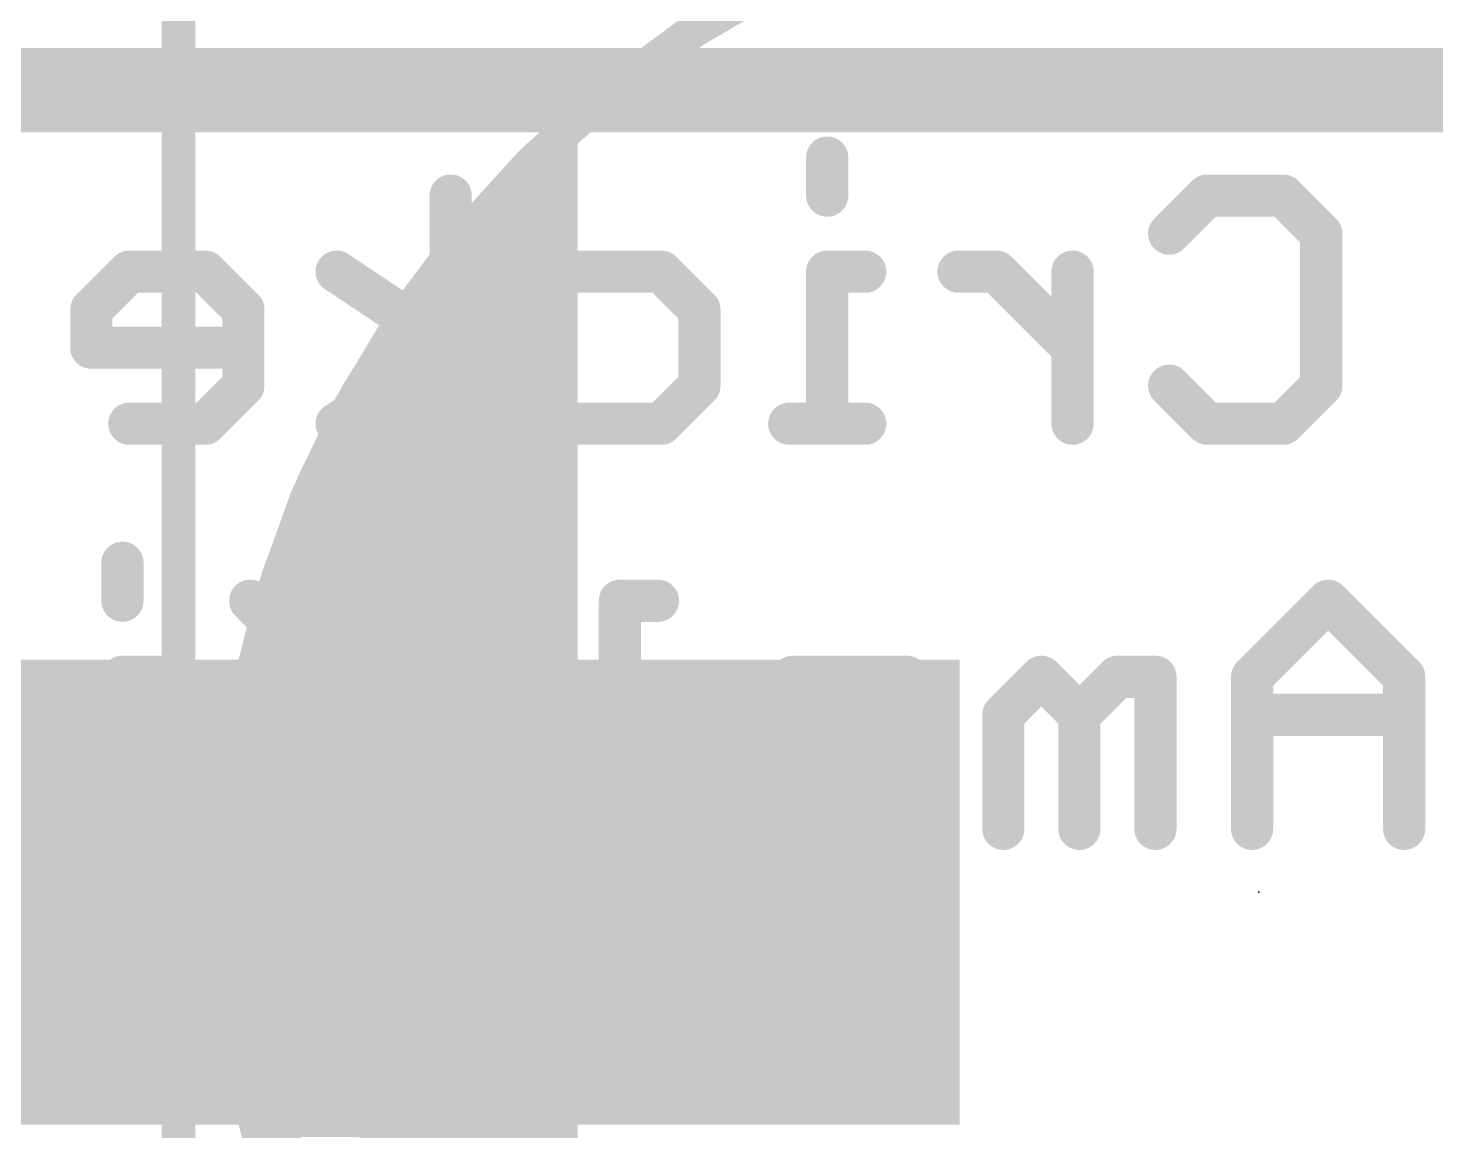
# Model space of a CAD drawing. Extents: x -34 to 73, y -20 to 26.
# Drawn here: x 15.221 to 19.456, y 3.219 to 6.537 of the extents above; entities that cross this region are included whole.
import ezdxf

# ---------------------------------------------------------------- set-up
doc = ezdxf.new("R2010")
doc.units = 0
for name, color, linetype in [('1', 12, 'CONTINUOUS'), ('16', 132, 'CONTINUOUS'), ('21', 41, 'CONTINUOUS'), ('22', 40, 'CONTINUOUS'), ('23', 53, 'CONTINUOUS'), ('51', 53, 'CONTINUOUS')]:
    doc.layers.add(name, color=color, linetype=linetype)

# ---------------------------------------------------------------- blocks, each defined once
blk = doc.blocks.new('RECT')
blk.add_solid([(-0.5, -0.5), (0.5, -0.5), (-0.5, 0.5), (0.5, 0.5)])

msp = doc.modelspace()

# ---------------------------------------------------------------- linework, layer by layer
at = {"layer": '1', "const_width": 0.6096}
msp.add_lwpolyline([(16.523, 2.54), (16.523, 3.937)], dxfattribs=at)
at = {"layer": '1', "const_width": 0.3048}
msp.add_lwpolyline([(16.6754, 3.937, 1), (16.3706, 3.937)], format="xyb", dxfattribs=at)
at = {"layer": '16', "const_width": 0.254}
msp.add_lwpolyline([(24.3812, 6.35), (11.192, 6.35)], dxfattribs=at)
at = {"layer": '21', "const_width": 0.1016}
msp.add_lwpolyline([(15.673, 4.887), (15.673, 7.187)], dxfattribs=at)
at = {"layer": '21'}
for points, const_width in [([(21.873, 4.887, 0.7285), (15.973, 4.887)], 0.1016), ([(15.9488, 4.8948, 1), (15.9972, 4.8792)], 0.0508), ([(15.6476, 4.887, 1), (15.6984, 4.887)], 0.0508)]:
    msp.add_lwpolyline(points, format="xyb", dxfattribs=dict(at, const_width=const_width))
at = {"layer": '22', "const_width": 0.127}
for points in [[(17.6247, 6.1475), (17.6247, 6.0331)], [(16.4918, 5.3467), (16.4918, 6.0331)], [(18.6536, 5.9187), (18.768, 6.0331)], [(18.768, 6.0331), (18.9968, 6.0331)], [(18.9968, 6.0331), (19.1112, 5.9187)], [(19.1112, 5.9187), (19.1112, 5.4611)], [(15.5249, 5.8043), (15.4105, 5.6899)], [(15.7537, 5.8043), (15.5249, 5.8043)], [(15.8681, 5.6899), (15.7537, 5.8043)], [(16.4918, 5.5755), (16.1486, 5.8043)], [(16.7826, 5.8043), (17.1258, 5.8043)], [(17.1258, 5.8043), (17.2402, 5.6899)], [(17.7391, 5.8043), (17.6247, 5.8043)], [(17.6247, 5.8043), (17.6247, 5.3467)], [(18.134, 5.8043), (18.0196, 5.8043)], [(18.3628, 5.5755), (18.134, 5.8043)], [(18.3628, 5.3467), (18.3628, 5.8043)], [(15.4105, 5.6899), (15.4105, 5.5755)], [(15.8681, 5.4611), (15.8681, 5.6899)], [(17.2402, 5.6899), (17.2402, 5.4611)], [(15.4105, 5.5755), (15.8681, 5.5755)], [(16.1486, 5.3467), (16.4918, 5.5755)], [(15.7537, 5.3467), (15.8681, 5.4611)], [(17.2402, 5.4611), (17.1258, 5.3467)], [(18.768, 5.3467), (18.6536, 5.4611)], [(19.1112, 5.4611), (18.9968, 5.3467)], [(15.5249, 5.3467), (15.7537, 5.3467)], [(17.1258, 5.3467), (16.7826, 5.3467)], [(17.7391, 5.3467), (17.5104, 5.3467)], [(18.9968, 5.3467), (18.768, 5.3467)], [(15.5042, 4.9283), (15.5042, 4.8139)], [(16.5021, 4.9283), (16.5021, 4.8139)], [(16.0032, 4.6995), (15.8888, 4.8139)], [(17.1155, 4.8139), (17.0011, 4.8139)], [(17.0011, 4.8139), (17.0011, 4.1275)], [(19.1319, 4.8139), (18.9031, 4.5851)], [(19.3607, 4.5851), (19.1319, 4.8139)], [(16.0032, 4.1275), (16.0032, 4.6995)], [(15.6186, 4.5851), (15.5042, 4.5851)], [(15.5042, 4.5851), (15.5042, 4.1275)], [(16.6165, 4.5851), (16.5021, 4.5851)], [(16.5021, 4.5851), (16.5021, 4.1275)], [(17.5207, 4.5851), (17.4063, 4.4707)], [(17.8639, 4.5851), (17.5207, 4.5851)], [(17.8639, 3.8987), (17.8639, 4.5851)], [(18.2691, 4.5851), (18.1547, 4.4707)], [(18.3835, 4.4707), (18.2691, 4.5851)], [(18.4979, 4.5851), (18.3835, 4.4707)], [(18.6123, 4.5851), (18.4979, 4.5851)], [(18.6123, 4.1275), (18.6123, 4.5851)], [(18.9031, 4.5851), (18.9031, 4.1275)], [(19.3607, 4.1275), (19.3607, 4.5851)], [(16.1176, 4.4707), (15.8888, 4.4707)], [(17.4063, 4.4707), (17.4063, 4.2419)], [(18.1547, 4.4707), (18.1547, 4.1275)], [(18.3835, 4.4707), (18.3835, 4.1275)], [(19.3607, 4.4707), (18.9031, 4.4707)], [(17.4063, 4.2419), (17.5207, 4.1275)], [(15.6186, 4.1275), (15.3898, 4.1275)], [(16.6165, 4.1275), (16.3877, 4.1275)], [(17.1155, 4.1275), (16.8867, 4.1275)], [(17.5207, 4.1275), (17.8639, 4.1275)]]:
    msp.add_lwpolyline(points, dxfattribs=at)
at = {"layer": '22', "const_width": 0.0635}
for points in [[(17.6565, 6.1475, 1), (17.593, 6.1475)], [(16.5235, 6.0331, 1), (16.46, 6.0331)], [(17.593, 6.0331, 1), (17.6565, 6.0331)], [(18.768, 6.0648, 1), (18.768, 6.0013)], [(18.7905, 6.0106, 1), (18.7456, 6.0555)], [(19.0193, 6.0555, 1), (18.9744, 6.0106)], [(18.9968, 6.0013, 1), (18.9968, 6.0648)], [(18.6312, 5.9411, 1), (18.6761, 5.8962)], [(19.143, 5.9187, 1), (19.0795, 5.9187)], [(19.0888, 5.8962, 1), (19.1337, 5.9411)], [(15.5249, 5.836, 1), (15.5249, 5.7725)], [(15.5474, 5.7818, 1), (15.5025, 5.8267)], [(15.7762, 5.8267, 1), (15.7313, 5.7818)], [(15.7537, 5.7725, 1), (15.7537, 5.836)], [(16.1662, 5.8307, 1), (16.131, 5.7779)], [(16.7826, 5.836, 1), (16.7826, 5.7725)], [(17.1483, 5.8267, 1), (17.1034, 5.7818)], [(17.1258, 5.7725, 1), (17.1258, 5.836)], [(17.6247, 5.836, 1), (17.6247, 5.7725)], [(17.6565, 5.8043, 1), (17.593, 5.8043)], [(17.7391, 5.7725, 1), (17.7391, 5.836)], [(18.0196, 5.836, 1), (18.0196, 5.7725)], [(18.1565, 5.8267, 1), (18.1116, 5.7818)], [(18.134, 5.7725, 1), (18.134, 5.836)], [(18.3946, 5.8043, 1), (18.3311, 5.8043)], [(15.4423, 5.6899, 1), (15.3788, 5.6899)], [(15.3881, 5.7123, 1), (15.433, 5.6674)], [(15.8999, 5.6899, 1), (15.8364, 5.6899)], [(15.8457, 5.6674, 1), (15.8906, 5.7123)], [(17.272, 5.6899, 1), (17.2085, 5.6899)], [(17.2177, 5.6674, 1), (17.2627, 5.7123)], [(15.4105, 5.6072, 1), (15.4105, 5.5437)], [(15.8681, 5.5437, 1), (15.8681, 5.6072)], [(16.5094, 5.5491, 1), (16.4742, 5.6019)], [(16.4742, 5.5491, 1), (16.5094, 5.6019)], [(15.3788, 5.5755, 1), (15.4423, 5.5755)], [(18.3404, 5.553, 1), (18.3853, 5.5979)], [(15.8906, 5.4386, 1), (15.8457, 5.4835)], [(17.2627, 5.4386, 1), (17.2177, 5.4835)], [(18.6761, 5.4835, 1), (18.6312, 5.4386)], [(19.1337, 5.4386, 1), (19.0888, 5.4835)], [(15.8364, 5.4611, 1), (15.8999, 5.4611)], [(17.2085, 5.4611, 1), (17.272, 5.4611)], [(19.0795, 5.4611, 1), (19.143, 5.4611)], [(15.5249, 5.3784, 1), (15.5249, 5.315)], [(15.7313, 5.3692, 1), (15.7762, 5.3242)], [(15.7537, 5.315, 1), (15.7537, 5.3784)], [(16.131, 5.3731, 1), (16.1662, 5.3203)], [(16.7826, 5.3784, 1), (16.7826, 5.315)], [(17.1034, 5.3692, 1), (17.1483, 5.3242)], [(17.1258, 5.315, 1), (17.1258, 5.3784)], [(17.5104, 5.3784, 1), (17.5104, 5.315)], [(17.7391, 5.315, 1), (17.7391, 5.3784)], [(18.768, 5.3784, 1), (18.768, 5.315)], [(18.7456, 5.3242, 1), (18.7905, 5.3692)], [(18.9744, 5.3692, 1), (19.0193, 5.3242)], [(18.9968, 5.315, 1), (18.9968, 5.3784)], [(16.46, 5.3467, 1), (16.5235, 5.3467)], [(17.593, 5.3467, 1), (17.6565, 5.3467)], [(18.3311, 5.3467, 1), (18.3946, 5.3467)], [(15.536, 4.9283, 1), (15.4725, 4.9283)], [(16.5339, 4.9283, 1), (16.4704, 4.9283)], [(15.9112, 4.8363, 1), (15.8663, 4.7914)], [(17.0328, 4.8139, 1), (16.9693, 4.8139)], [(17.0011, 4.8456, 1), (17.0011, 4.7821)], [(17.1155, 4.7821, 1), (17.1155, 4.8456)], [(19.1544, 4.8363, 1), (19.1095, 4.7914)], [(19.1544, 4.7914, 1), (19.1095, 4.8363)], [(15.4725, 4.8139, 1), (15.536, 4.8139)], [(16.4704, 4.8139, 1), (16.5339, 4.8139)], [(16.0349, 4.6995, 1), (15.9714, 4.6995)], [(15.9807, 4.677, 1), (16.0256, 4.7219)], [(15.536, 4.5851, 1), (15.4725, 4.5851)], [(15.5042, 4.6168, 1), (15.5042, 4.5533)], [(15.6186, 4.5533, 1), (15.6186, 4.6168)], [(16.5021, 4.6168, 1), (16.5021, 4.5533)], [(16.5339, 4.5851, 1), (16.4704, 4.5851)], [(16.6165, 4.5533, 1), (16.6165, 4.6168)], [(17.5207, 4.6168, 1), (17.5207, 4.5533)], [(17.5431, 4.5626, 1), (17.4982, 4.6075)], [(17.8956, 4.5851, 1), (17.8321, 4.5851)], [(17.8639, 4.5533, 1), (17.8639, 4.6168)], [(18.2916, 4.6075, 1), (18.2467, 4.5626)], [(18.2916, 4.5626, 1), (18.2467, 4.6075)], [(18.4979, 4.6168, 1), (18.4979, 4.5533)], [(18.5203, 4.5626, 1), (18.4754, 4.6075)], [(18.644, 4.5851, 1), (18.5805, 4.5851)], [(18.6123, 4.5533, 1), (18.6123, 4.6168)], [(18.9349, 4.5851, 1), (18.8714, 4.5851)], [(18.8807, 4.6075, 1), (18.9256, 4.5626)], [(19.3925, 4.5851, 1), (19.329, 4.5851)], [(19.3383, 4.5626, 1), (19.3832, 4.6075)], [(15.8888, 4.5024, 1), (15.8888, 4.4389)], [(16.1176, 4.4389, 1), (16.1176, 4.5024)], [(17.438, 4.4707, 1), (17.3745, 4.4707)], [(18.1865, 4.4707, 1), (18.123, 4.4707)], [(18.4153, 4.4707, 1), (18.3518, 4.4707)], [(18.9031, 4.5024, 1), (18.9031, 4.4389)], [(19.3607, 4.4389, 1), (19.3607, 4.5024)], [(17.3838, 4.4931, 1), (17.4287, 4.4482)], [(18.1323, 4.4931, 1), (18.1772, 4.4482)], [(18.361, 4.4931, 1), (18.406, 4.4482)], [(18.361, 4.4482, 1), (18.406, 4.4931)], [(17.4287, 4.2643, 1), (17.3838, 4.2194)], [(17.3745, 4.2419, 1), (17.438, 4.2419)], [(15.3898, 4.1593, 1), (15.3898, 4.0958)], [(15.4725, 4.1275, 1), (15.536, 4.1275)], [(15.6186, 4.0958, 1), (15.6186, 4.1593)], [(15.9714, 4.1275, 1), (16.0349, 4.1275)], [(16.3877, 4.1593, 1), (16.3877, 4.0958)], [(16.4704, 4.1275, 1), (16.5339, 4.1275)], [(16.6165, 4.0958, 1), (16.6165, 4.1593)], [(16.8867, 4.1593, 1), (16.8867, 4.0958)], [(16.9693, 4.1275, 1), (17.0328, 4.1275)], [(17.1155, 4.0958, 1), (17.1155, 4.1593)], [(17.5207, 4.1593, 1), (17.5207, 4.0958)], [(17.4982, 4.105, 1), (17.5431, 4.15)], [(17.8639, 4.0958, 1), (17.8639, 4.1593)], [(18.123, 4.1275, 1), (18.1865, 4.1275)], [(18.3518, 4.1275, 1), (18.4153, 4.1275)], [(18.5805, 4.1275, 1), (18.644, 4.1275)], [(18.8714, 4.1275, 1), (18.9349, 4.1275)], [(19.329, 4.1275, 1), (19.3925, 4.1275)], [(17.8321, 3.8987, 1), (17.8956, 3.8987)]]:
    msp.add_lwpolyline(points, format="xyb", dxfattribs=at)
at = {"layer": '23'}
msp.add_point((18.923, 3.937), dxfattribs=at)
at = {"layer": '51', "const_width": 0.1016}
for points in [[(15.673, 0.687), (15.673, 7.187)], [(16.823, 6.187), (16.823, 1.737)], [(16.773, 6.087), (16.323, 5.537)], [(16.773, 6.037), (16.773, 6.087)], [(16.773, 1.787), (16.773, 6.037)], [(16.6972, 5.9944), (16.773, 5.9944)], [(16.6141, 5.8928), (16.773, 5.8928)], [(16.531, 5.7912), (16.773, 5.7912)], [(16.4479, 5.6896), (16.773, 5.6896)], [(16.3647, 5.588), (16.773, 5.588)], [(16.323, 5.537), (16.023, 4.837)], [(16.3013, 5.4864), (16.773, 5.4864)], [(16.2578, 5.3848), (16.773, 5.3848)], [(16.2142, 5.2832), (16.773, 5.2832)], [(16.1707, 5.1816), (16.773, 5.1816)], [(16.1271, 5.08), (16.773, 5.08)], [(16.0836, 4.9784), (16.773, 4.9784)], [(16.0401, 4.8768), (16.773, 4.8768)], [(16.023, 4.837), (15.873, 3.937)], [(16.0127, 4.7752), (16.773, 4.7752)], [(15.9958, 4.6736), (16.773, 4.6736)], [(15.9788, 4.572), (16.773, 4.572)], [(15.9619, 4.4704), (16.773, 4.4704)], [(15.945, 4.3688), (16.773, 4.3688)], [(15.928, 4.2672), (16.773, 4.2672)], [(15.9111, 4.1656), (16.773, 4.1656)], [(15.8942, 4.064), (16.773, 4.064)], [(15.873, 3.937), (16.023, 2.987)], [(15.8772, 3.9624), (16.773, 3.9624)], [(15.885, 3.8608), (16.773, 3.8608)], [(15.9011, 3.7592), (16.773, 3.7592)], [(15.9171, 3.6576), (16.773, 3.6576)], [(15.9332, 3.556), (16.773, 3.556)], [(15.9492, 3.4544), (16.773, 3.4544)], [(15.9652, 3.3528), (16.773, 3.3528)], [(15.9813, 3.2512), (16.773, 3.2512)]]:
    msp.add_lwpolyline(points, dxfattribs=at)
at = {"layer": '51'}
for points, const_width in [([(18.923, 0.837, 1), (18.923, 7.037, 1), (18.923, 0.837)], 0.1016), ([(16.8484, 6.187, 1), (16.7976, 6.187)], 0.0508), ([(16.7984, 6.087, 1), (16.7476, 6.087)], 0.0508), ([(16.7927, 6.0709, 1), (16.7533, 6.1031)], 0.0508), ([(16.7984, 6.037, 1), (16.7476, 6.037)], 0.0508), ([(16.7476, 6.037, 1), (16.7984, 6.037)], 0.0508), ([(16.6972, 6.0198, 1), (16.6972, 5.969)], 0.0508), ([(16.773, 5.969, 1), (16.773, 6.0198)], 0.0508), ([(16.6141, 5.9182, 1), (16.6141, 5.8674)], 0.0508), ([(16.773, 5.8674, 1), (16.773, 5.9182)], 0.0508), ([(16.531, 5.8166, 1), (16.531, 5.7658)], 0.0508), ([(16.773, 5.7658, 1), (16.773, 5.8166)], 0.0508), ([(16.4479, 5.715, 1), (16.4479, 5.6642)], 0.0508), ([(16.773, 5.6642, 1), (16.773, 5.715)], 0.0508), ([(16.3647, 5.6134, 1), (16.3647, 5.5626)], 0.0508), ([(16.773, 5.5626, 1), (16.773, 5.6134)], 0.0508), ([(16.3033, 5.5531, 1), (16.3427, 5.5209)], 0.0508), ([(16.3463, 5.527, 1), (16.2997, 5.547)], 0.0508), ([(16.3013, 5.5118, 1), (16.3013, 5.461)], 0.0508), ([(16.773, 5.461, 1), (16.773, 5.5118)], 0.0508), ([(16.2578, 5.4102, 1), (16.2578, 5.3594)], 0.0508), ([(16.773, 5.3594, 1), (16.773, 5.4102)], 0.0508), ([(16.2142, 5.3086, 1), (16.2142, 5.2578)], 0.0508), ([(16.773, 5.2578, 1), (16.773, 5.3086)], 0.0508), ([(16.1707, 5.207, 1), (16.1707, 5.1562)], 0.0508), ([(16.773, 5.1562, 1), (16.773, 5.207)], 0.0508), ([(16.1271, 5.1054, 1), (16.1271, 5.0546)], 0.0508), ([(16.773, 5.0546, 1), (16.773, 5.1054)], 0.0508), ([(16.0836, 5.0038, 1), (16.0836, 4.953)], 0.0508), ([(16.773, 4.953, 1), (16.773, 5.0038)], 0.0508), ([(16.0401, 4.9022, 1), (16.0401, 4.8514)], 0.0508), ([(16.773, 4.8514, 1), (16.773, 4.9022)], 0.0508), ([(15.9997, 4.847, 1), (16.0463, 4.827)], 0.0508), ([(16.0481, 4.8328, 1), (15.9979, 4.8412)], 0.0508), ([(16.0127, 4.8006, 1), (16.0127, 4.7498)], 0.0508), ([(16.773, 4.7498, 1), (16.773, 4.8006)], 0.0508), ([(15.9958, 4.699, 1), (15.9958, 4.6482)], 0.0508), ([(16.773, 4.6482, 1), (16.773, 4.699)], 0.0508), ([(15.9788, 4.5974, 1), (15.9788, 4.5466)], 0.0508), ([(16.773, 4.5466, 1), (16.773, 4.5974)], 0.0508), ([(15.9619, 4.4958, 1), (15.9619, 4.445)], 0.0508), ([(16.773, 4.445, 1), (16.773, 4.4958)], 0.0508), ([(15.945, 4.3942, 1), (15.945, 4.3434)], 0.0508), ([(16.773, 4.3434, 1), (16.773, 4.3942)], 0.0508), ([(15.928, 4.2926, 1), (15.928, 4.2418)], 0.0508), ([(16.773, 4.2418, 1), (16.773, 4.2926)], 0.0508), ([(15.9111, 4.191, 1), (15.9111, 4.1402)], 0.0508), ([(16.773, 4.1402, 1), (16.773, 4.191)], 0.0508), ([(15.8942, 4.0894, 1), (15.8942, 4.0386)], 0.0508), ([(16.773, 4.0386, 1), (16.773, 4.0894)], 0.0508), ([(15.8981, 3.941, 1), (15.8479, 3.933)], 0.0508), ([(15.8772, 3.9878, 1), (15.8772, 3.937)], 0.0508), ([(16.773, 3.937, 1), (16.773, 3.9878)], 0.0508), ([(15.8479, 3.9412, 1), (15.8981, 3.9328)], 0.0508), ([(15.885, 3.8862, 1), (15.885, 3.8354)], 0.0508), ([(16.773, 3.8354, 1), (16.773, 3.8862)], 0.0508), ([(15.9011, 3.7846, 1), (15.9011, 3.7338)], 0.0508), ([(16.773, 3.7338, 1), (16.773, 3.7846)], 0.0508), ([(15.9171, 3.683, 1), (15.9171, 3.6322)], 0.0508), ([(16.773, 3.6322, 1), (16.773, 3.683)], 0.0508), ([(15.9332, 3.5814, 1), (15.9332, 3.5306)], 0.0508), ([(16.773, 3.5306, 1), (16.773, 3.5814)], 0.0508), ([(15.9492, 3.4798, 1), (15.9492, 3.429)], 0.0508), ([(16.773, 3.429, 1), (16.773, 3.4798)], 0.0508), ([(15.9652, 3.3782, 1), (15.9652, 3.3274)], 0.0508), ([(16.773, 3.3274, 1), (16.773, 3.3782)], 0.0508), ([(15.9813, 3.2766, 1), (15.9813, 3.2258)], 0.0508), ([(16.773, 3.2258, 1), (16.773, 3.2766)], 0.0508)]:
    msp.add_lwpolyline(points, format="xyb", dxfattribs=dict(at, const_width=const_width))

# ---------------------------------------------------------------- block references
at = {"layer": '1', "xscale": 3, "yscale": 1.4}
msp.add_blockref('RECT', (16.523, 3.937), dxfattribs=at)
at = {"layer": '51', "xscale": 0.6, "yscale": 0.7}
msp.add_blockref('RECT', (15.573, 3.937), dxfattribs=at)

doc.saveas('drawing.dxf')
